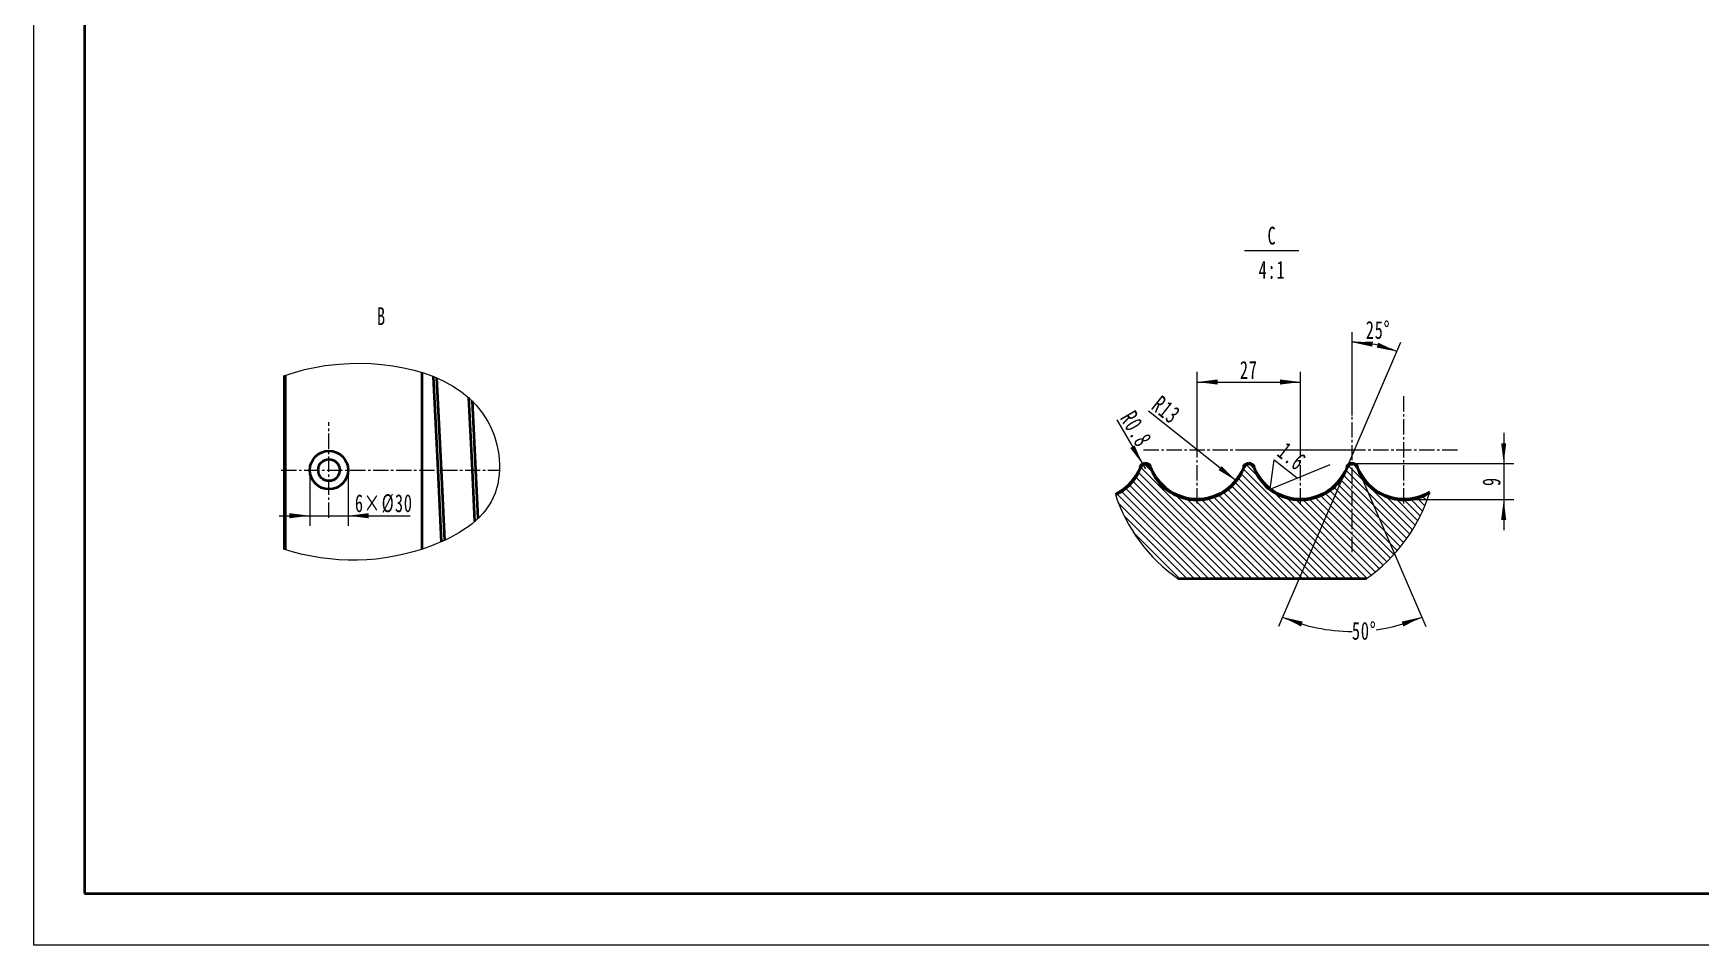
# Model space of a CAD drawing. Header units: millimetres. Extents: x -1188 to 1188, y -840 to 840.
# Drawn here: x -1188 to 118, y -840 to -126 of the extents above; entities that cross this region are included whole.
import ezdxf

# ---------------------------------------------------------------- set-up
doc = ezdxf.new("R2010")
doc.units = ezdxf.units.MM
doc.header["$PDSIZE"] = -5
doc.linetypes.add('点画线', pattern=[18, 12, -2, 2, -2])
doc.layers.get('0').update_dxf_attribs({"lineweight": 35})
for name, color, linetype, lineweight in [('中心线层', 1, '点画线', 18), ('剖面线层', 4, 'Continuous', 18), ('尺寸线层', 3, 'Continuous', 18), ('粗实线', 7, 'Continuous', 50), ('粗实线层', 7, 'Continuous', 35), ('细实线', 7, 'Continuous', 18), ('细实线层', 7, 'Continuous', 18)]:
    doc.layers.add(name, color=color, linetype=linetype, lineweight=lineweight)
doc.styles.add('标准', font='', dxfattribs={"width": 0.667})
doc.styles.get('标准').set_extended_font_data('宋体')
doc.dimstyles.new('标准', dxfattribs={"dimscale": 4, "dimtxt": 3.5, "dimasz": 4, "dimexe": 2, "dimexo": 0, "dimtad": 1, "dimdsep": 46, "dimtxsty": '标准', "dimblk": '_CAXARROW', "dimcen": 0, "dimdle": 6, "dimazin": 2, "dimtfac": 0.707107, "dimtdec": 3, "dimtmove": 2, "dimatfit": 3, "dimfxl": 1, "dimfrac": 2, "dimtolj": 1, "dimarcsym": 1})

# ---------------------------------------------------------------- blocks, each defined once
blk = doc.blocks.new('*X2')
at = {"layer": '粗实线层'}
for p, q in [((-287, 200), (-287, -200)), ((-287, -200), (287, -200))]:
    blk.add_line(p, q, dxfattribs=at)
at = {"layer": '细实线层'}
for p, q in [((-297, 210), (-297, -210)), ((-297, -210), (297, -210))]:
    blk.add_line(p, q, dxfattribs=at)
blk = doc.blocks.new('*X22')
at = {"layer": '尺寸线层', "linetype": 'Continuous'}
blk.add_hatch(color=0, dxfattribs=at).paths.add_polyline_path([(-245.6790095004127, -476.3221759783283), (-259.4580167935782, -467.9472755004187), (-256.9725333746108, -464.8132091044982)], flags=0)
at = {"layer": '尺寸线层', "color": 0, "linetype": 'Continuous'}
blk.add_line((-245.6790095004127, -476.3221759783283), (-314.2940639090938, -421.9067429657036), dxfattribs=at)
at = {"layer": '尺寸线层', "color": 0, "linetype": 'Continuous', "insert": (-300.5104991206322, -420.7130291793955), "char_height": 14, "width": 40.23165139664809, "attachment_point": 5, "rotation": 321.5836891996179, "line_spacing_factor": 1.150569886022795, "style": '标准'}
blk.add_mtext('\\T1.1;R13', dxfattribs=at)
blk = doc.blocks.new('_CAXARROW')
blk.add_hatch(color=0).paths.add_polyline_path([(0, 0), (-1, 0.125), (-1, -0.125)], flags=0)
blk = doc.blocks.new('*X23')
at = {"layer": '尺寸线层', "linetype": 'Continuous'}
for points in [[(-276.2361568606432, -398.9625969816944), (-260.2361568606432, -396.9625969816944), (-260.2361568606432, -400.9625969816944)], [(-195.2361568606442, -398.9625969816943), (-211.2361568606442, -396.9625969816943), (-211.2361568606442, -400.9625969816943)]]:
    blk.add_hatch(color=0, dxfattribs=at).paths.add_polyline_path(points, flags=0)
at = {"layer": '尺寸线层', "color": 0, "linetype": 'Continuous'}
for p, q in [((-276.2361568606432, -452.0887126433907), (-276.2361568606432, -390.9625969816944)), ((-195.2361568606442, -452.0887126433912), (-195.2361568606442, -390.9625969816943)), ((-276.2361568606432, -398.9625969816944), (-195.2361568606442, -398.9625969816943))]:
    blk.add_line(p, q, dxfattribs=at)
at = {"layer": '尺寸线层', "color": 0, "insert": (-235.7361563606437, -389.4625969816943), "char_height": 14, "width": 28, "attachment_point": 5, "line_spacing_factor": 1.150569886022795, "style": '标准'}
blk.add_mtext('\\T1.1;27', dxfattribs=at)
blk = doc.blocks.new('*X24')
at = {"layer": '尺寸线层', "linetype": 'Continuous'}
blk.add_hatch(color=0, dxfattribs=at).paths.add_polyline_path([(-318.848957459992, -463.4720923724403), (-325.1928310108073, -448.6479475953793), (-328.6466551543664, -450.6656440010279)], flags=0)
at = {"layer": '尺寸线层', "color": 0, "linetype": 'Continuous'}
blk.add_line((-339.2140639180401, -428.6117951671503), (-316.7361568599277, -467.0887126442508), dxfattribs=at)
at = {"layer": '尺寸线层', "color": 0, "linetype": 'Continuous', "insert": (-324.0720732380097, -435.6979816480347), "char_height": 14, "width": 55.02638212290499, "attachment_point": 5, "rotation": 300.29313039197206, "line_spacing_factor": 1.150569886022795, "style": '标准'}
blk.add_mtext('\\T1.1;R0.8', dxfattribs=at)
blk = doc.blocks.new('*X25')
at = {"layer": '尺寸线层', "linetype": 'Continuous'}
for points in [[(-36.05372984044766, -462.9001724968837), (-34.05372984044766, -446.9001724968837), (-38.05372984044766, -446.9001724968837)], [(-36.05372984044766, -491.0887126433925), (-34.05372984044766, -507.0887126433925), (-38.05372984044766, -507.0887126433925)]]:
    blk.add_hatch(color=0, dxfattribs=at).paths.add_polyline_path(points, flags=0)
at = {"layer": '尺寸线层', "color": 0, "linetype": 'Continuous'}
for p, q in [((-36.05372984044766, -438.9001724968837), (-36.05372984044766, -515.0887126433925)), ((-154.7361568606446, -462.9001724968837), (-28.05372984044766, -462.9001724968837)), ((-114.2361568606409, -491.0887126433924), (-28.05372984044766, -491.0887126433925))]:
    blk.add_line(p, q, dxfattribs=at)
at = {"layer": '尺寸线层', "color": 0, "insert": (-45.55372984044766, -476.9944430701381), "char_height": 14, "width": 28, "attachment_point": 5, "rotation": 90, "line_spacing_factor": 1.150569886022795, "style": '标准'}
blk.add_mtext('\\T1.1;9', dxfattribs=at)
blk = doc.blocks.new('*X26')
at = {"layer": '尺寸线层', "linetype": 'Continuous'}
for points in [[(-209.2166140833234, -583.2223481589165), (-193.5021993648856, -586.7958998872347), (-194.7562509572454, -590.5924646494166)], [(-100.2556996365328, -583.2223481589165), (-115.9701143549706, -586.7958998872346), (-114.7160627626107, -590.5924646494166)]]:
    blk.add_hatch(color=0, dxfattribs=at).paths.add_polyline_path(points, flags=0)
at = {"layer": '尺寸线层', "color": 0, "linetype": 'Continuous'}
for p, q in [((-160.2442123715222, -469.3097410932453), (-212.3762905129653, -590.5719362330854)), ((-149.228101348334, -469.3097410932454), (-97.09602320689089, -590.5719362330854))]:
    blk.add_line(p, q, dxfattribs=at)
for start, end in [(246.7365484460059, 269.9858262034334), (277.8020246921126, 293.2634515539941)]:
    blk.add_arc((-154.7361568599281, -456.4976889729402), 137.9393325526554, start, end, dxfattribs=at)
at = {"layer": '尺寸线层', "color": 0, "insert": (-145.3905461331183, -594.1200673320391), "char_height": 14, "width": 37.51893631284918, "attachment_point": 5, "line_spacing_factor": 1.150569886022795, "style": '标准'}
blk.add_mtext('\\T1.1;50%%D', dxfattribs=at)
blk = doc.blocks.new('*X27')
at = {"layer": '尺寸线层', "linetype": 'Continuous'}
for points in [[(-154.7361568599281, -367.788950369174), (-139.0028883015196, -371.219839812576), (-138.463988738871, -367.2604108671707)], [(-119.6997930512299, -375.0011030583397), (-135.5089859851798, -371.9390513473132), (-134.4402579208271, -368.088686346849)]]:
    blk.add_hatch(color=0, dxfattribs=at).paths.add_polyline_path(points, flags=0)
at = {"layer": '尺寸线层', "color": 0, "linetype": 'Continuous'}
for p, q in [((-154.7361568599281, -425.286161261034), (-154.7361568599281, -359.788950369174)), ((-158.663955192423, -465.6339725212897), (-116.540116621588, -367.6515149841708))]:
    blk.add_line(p, q, dxfattribs=at)
for radius, start, end in [(88.70873860376608, 78.36827422300313, 90), (88.70873860376621, 66.736548446006, 78.36827422300316)]:
    blk.add_arc((-154.7361568599281, -456.4976889729402), radius, start, end, dxfattribs=at)
at = {"layer": '尺寸线层', "color": 0, "insert": (-134.5113472949033, -358.2463323500633), "char_height": 14, "width": 37.72760670391062, "attachment_point": 5, "line_spacing_factor": 1.150569886022795, "style": '标准'}
blk.add_mtext('\\T1.1;25%%D', dxfattribs=at)
blk = doc.blocks.new('*X30')
at = {"layer": '尺寸线层', "linetype": 'Continuous'}
for points in [[(-971.3869678397286, -503.7672193849634), (-987.3869678397286, -501.7672193849634), (-987.3869678397286, -505.7672193849634)], [(-941.3869678397286, -503.7672193849634), (-925.3869678397286, -501.7672193849634), (-925.3869678397286, -505.7672193849634)]]:
    blk.add_hatch(color=0, dxfattribs=at).paths.add_polyline_path(points, flags=0)
at = {"layer": '尺寸线层', "color": 0, "linetype": 'Continuous'}
for p, q in [((-971.3869678397286, -467.9543549053249), (-971.3869678397286, -511.7672193849634)), ((-941.3869678397286, -467.9543549053249), (-941.3869678397286, -511.7672193849634)), ((-995.3869678397286, -503.7672193849634), (-892.6902349961533, -503.7672193849634))]:
    blk.add_line(p, q, dxfattribs=at)
at = {"layer": '尺寸线层', "color": 0, "insert": (-913.405988068779, -494.2281132397119), "char_height": 14, "width": 82.86301229050287, "attachment_point": 5, "line_spacing_factor": 1.150569886022795, "style": '标准'}
blk.add_mtext('\\T1.1;6×%%C30', dxfattribs=at)
blk = doc.blocks.new('*X46')
at = {"layer": '尺寸线层', "color": 0, "linetype": 'Continuous'}
for p, q in [((-2.842170943040401e-14, -5.684341886080801e-14), (3.10100763615884, 22.8848658500288)), ((-2.842170943040401e-14, -5.684341886080801e-14), (47.01263381408748, 19.2651393764969)), ((3.10100763615884, 22.8848658500288), (21.36937900640336, 8.756881534771253))]:
    blk.add_line(p, q, dxfattribs=at)
at = {"layer": '尺寸线层', "color": 0, "insert": (25.32798617843495, 19.32949786749469), "char_height": 14, "width": 47.18428495134424, "attachment_point": 6, "rotation": 322.28315268017485, "line_spacing_factor": 1.150569886022795, "style": '标准'}
blk.add_mtext('\\T1.1;1.6', dxfattribs=at)

msp = doc.modelspace()

# ---------------------------------------------------------------- hatches: boundary and pattern name
at = {"layer": '剖面线层'}
h = msp.add_hatch(dxfattribs=at)
h.set_pattern_fill('无图案', color=256, scale=4, angle=135, style=0, pattern_type=0)
h.set_pattern_definition([(135, (0, 0), (-2.82842712474619, -2.82842712474619), [])])
edge = h.paths.add_edge_path(flags=0)
edge.add_arc((-217.4002743768601, -446.7004756789518), 129.365915744964, 232.1052665768063, 235.1774836543451, ccw=False)
edge.add_arc((-217.4002743774849, -446.7004756797958), 129.3659157439138, 198.2445347117676, 232.10526657679492, ccw=False)
edge.add_arc((-357.2361568606004, -452.0887126434365), 38.99999999994745, 295.7988718349242, 333.7962337302124)
edge.add_line((-322.2442123715219, -469.3097410932453), (-320.6639551924228, -465.6339725212896))
edge.add_arc((-316.7361568599279, -467.0887126442506), 4.188540147366492, 90.00000000979969, 159.6768631727214, ccw=False)
edge.add_arc((-316.7361568604071, -467.0887126431022), 4.188540146333708, 20.323136826872485, 89.99999999999852, ccw=False)
edge.add_line((-312.808358527433, -465.6339725212897), (-311.2281013483339, -469.3097410932453))
edge.add_arc((-276.2361568606437, -452.0887126433918), 39.00000000000685, 206.2037663074851, 269.9999999999986)
edge.add_arc((-276.2361568606441, -452.0887126433893), 39.00000000000921, 269.9999999999991, 333.7962337302148)
edge.add_line((-241.2442123715222, -469.3097410932454), (-239.663955192423, -465.6339725212898))
edge.add_arc((-235.7361568599277, -467.0887126442499), 4.188540147366613, 90.00000000979901, 159.6768631727237, ccw=False)
edge.add_arc((-235.7361568604072, -467.0887126431016), 4.188540146333651, 20.323136826871973, 89.9999999999996, ccw=False)
edge.add_line((-231.8083585274331, -465.6339725212898), (-230.228101348334, -469.3097410932455))
edge.add_arc((-195.2361568606454, -452.0887126433931), 39.00000000000471, 206.2037663074753, 270.0000000000015)
edge.add_arc((-195.2361568606445, -452.0887126433905), 39.00000000000733, 270.0000000000003, 333.7962337302147)
edge.add_line((-160.2442123715222, -469.3097410932453), (-158.663955192423, -465.6339725212897))
edge.add_arc((-154.7361568599281, -467.0887126442503), 4.188540147366611, 90.00000000980049, 159.6768631727203, ccw=False)
edge.add_arc((-154.7361568604069, -467.0887126431012), 4.188540146333594, 20.323136826873224, 90.00000000000188, ccw=False)
edge.add_line((-150.8083585274331, -465.6339725212898), (-149.228101348334, -469.3097410932454))
edge.add_arc((-114.236156860642, -452.0887126433823), 39.00000000001113, 206.2037663074486, 270.0000000000016)
edge.add_arc((-114.2361568606409, -452.0887126433874), 39.00000000000608, 269.9999999999999, 301.3266053506009)
edge.add_arc((-217.4002743774855, -446.7004756797969), 129.3659157439116, 304.8225163456366, 342.5920939812425, ccw=False)
edge.add_line((-143.5276505426425, -552.9001724967679), (-291.2728982123297, -552.9001724967691))

# ---------------------------------------------------------------- linework, layer by layer
at = {"layer": '中心线层'}
for p, q in [((-276.2361568606445, -494.0887126433983), (-276.2361568606445, -410.0887126433862)), ((-195.2361568606443, -494.0887126433983), (-195.2361568606443, -410.0887126433862)), ((-114.2361568606409, -494.0887126433924), (-114.2361568606409, -410.0887126433652)), ((-956.3869678397286, -505.3761150374102), (-956.3869678397286, -430.5325947732397)), ((-154.7361568599281, -532.3302408503505), (-154.7361568599281, -425.286161261034)), ((-318.2361568606505, -452.0887126433922), (-72.23615686062726, -452.0887126433788)), ((-237.2361568606503, -452.0887126433922), (-153.2361568606383, -452.0887126433922)), ((-156.2361568606545, -452.0887126433788), (-72.23615686062726, -452.0887126433788)), ((-993.8087279718137, -467.9543549053249), (-822.8337051159967, -467.9543549053249))]:
    msp.add_line(p, q, dxfattribs=at)
at = {"layer": '粗实线'}
msp.add_line((-991.0133563674927, -393.9664747337304), (-991.0133563674925, -530.2584861956601), dxfattribs=at)
for centre, radius, start, end in [((-357.2361568606005, -452.0887126434363), 38.99999999994763, 295.7988718349243, 333.7962337302122), ((-316.7361568599277, -467.0887126442508), 4.188540147366666, 90.00000000980128, 159.6768631727197), ((-316.736156860407, -467.0887126431021), 4.18854014633359, 20.32313682687126, 90), ((-276.2361568606432, -452.0887126433907), 39.00000000000779, 206.2037663074862, 333.7962337302162), ((-235.7361568599279, -467.0887126442503), 4.188540147366666, 90.00000000979935, 159.6768631727225), ((-235.7361568604072, -467.0887126431016), 4.18854014633359, 20.32313682687286, 90), ((-195.2361568606442, -452.0887126433912), 39.00000000000656, 206.2037663074772, 333.7962337302154), ((-154.7361568599281, -467.0887126442503), 4.188540147366666, 90.0000000098005, 159.6768631727196), ((-154.7361568604069, -467.0887126431012), 4.18854014633359, 20.32313682687385, 90), ((-114.2361568606422, -452.0887126433826), 39.00000000001083, 206.2037663074484, 301.326605350599)]:
    msp.add_arc(centre, radius, start, end, dxfattribs=at)
at = {"layer": '粗实线层'}
for p, q in [((-883.3869678396466, -529.9677242701977), (-883.3869678396469, -391.4841977194285)), ((-874.8365460877892, -394.5269505719332), (-871.2286197826908, -467.9543549053249)), ((-872.1638713352833, -395.6288426838903), (-868.6100875615069, -467.9543549053249)), ((-847.0204586024655, -411.1357115847611), (-844.2286197826907, -467.9543549053253)), ((-844.2771016476692, -413.6761060984816), (-841.6100875615069, -467.9543549053249)), ((-871.2286197826477, -467.9543549062057), (-868.4618799734328, -524.2621908978812)), ((-868.6100875615581, -467.9543549042835), (-865.9002122329542, -523.1049025100559)), ((-844.2286197825784, -467.95435490761), (-842.2464161239787, -508.295552926589)), ((-841.6100875613946, -467.95435490761), (-839.7400535403732, -506.0127110290658)), ((-320.6639551924228, -465.6339725212896), (-322.2442123715219, -469.3097410932453)), ((-312.808358527433, -465.6339725212897), (-311.2281013483339, -469.3097410932453)), ((-239.663955192423, -465.6339725212898), (-241.2442123715222, -469.3097410932454)), ((-231.8083585274331, -465.6339725212898), (-230.228101348334, -469.3097410932455)), ((-158.663955192423, -465.6339725212897), (-160.2442123715222, -469.3097410932453)), ((-150.8083585274331, -465.6339725212898), (-149.228101348334, -469.3097410932454)), ((-291.2728982123297, -552.9001724967691), (-143.5276505426425, -552.9001724967679))]:
    msp.add_line(p, q, dxfattribs=at)
for radius in [15, 8.5]:
    msp.add_circle((-956.3869678397286, -467.9543549053249), radius, dxfattribs=at)
for p in [(-154.7361568606444, -462.9001724968836), (-114.2361568606409, -491.0887126433924)]:
    msp.add_point(p, dxfattribs=at)
at = {"layer": '细实线'}
msp.add_line((-239.1587860485923, -295.7791361381148), (-196.4475571040035, -295.7791361381148), dxfattribs=at)
for centre, radius, start, end in [((-217.4002743774868, -446.7004756797977), 129.3659157439115, 198.244534711768, 235.1774836543599), ((-217.4002743774866, -446.700475679797), 129.3659157439122, 304.8225163456414, 342.5920939812462)]:
    msp.add_arc(centre, radius, start, end, dxfattribs=at)
msp.add_open_spline([(-991.0133563674937, -393.966474733729), (-977.3570342762512, -389.0441869601398), (-923.6276428535276, -377.4919891208613), (-827.1740777289176, -397.8131064556012), (-816.9884171450091, -496.2844413341498), (-892.5264691547653, -541.8280457280842), (-954.4795280124918, -541.8269167939164), (-991.013356144634, -530.2584861956601)], degree=3, knots=[0, 0, 0, 0, 49.01918494204796, 189.7621677894566, 256.9062903978637, 326.1158945479721, 455.521557424586, 455.521557424586, 455.521557424586, 455.521557424586], dxfattribs=at)

# ---------------------------------------------------------------- block references
at = {"layer": '粗实线层', "xscale": 4, "yscale": 4, "zscale": 4}
msp.add_blockref('*X2', (0, 0), dxfattribs=at)

# ---------------------------------------------------------------- texts
at = {"layer": '尺寸线层', "char_height": 14, "line_spacing_factor": 1.150569886022795, "style": '标准'}
for s, insert, width, attachment_point in [('\\T1.1; C\\P4:1', (-228.0430012737133, -277.1944143962929), 44.63083473929385, 1), ('\\T1.1;B', (-915.2734579057766, -347.3185139107923), 9.311916201117242, 5)]:
    msp.add_mtext(s, dxfattribs=dict(at, insert=insert, width=width, attachment_point=attachment_point))

# ---------------------------------------------------------------- dimensions: what is measured, and where the dimension line sits
at = {"layer": '尺寸线层'}
dim = msp.add_angular_dim_2l(base=(-136.8506743716972, -369.6106944292542), line1=((-158.663955192423, -465.6339725212897), (-160.2442123715222, -469.3097410932453)), line2=((-154.7361568599281, -532.3302408503505), (-154.7361568599281, -425.286161261034)), text='25%%D', dimstyle='标准', override={"dimtad": 1, "dimtih": 1, "dimtoh": 1, "dimsah": 1, "dimtfill": 1, "dimtzin": 8}, dxfattribs=at)
dim.commit()
dim.dimension.update_dxf_attribs({"geometry": '*X27', "text_midpoint": (-134.5113472949033, -358.2463323500633)})
for base, p1, p2, angle, text, picture, middle in [((-195.2361568606443, -398.9625969816943), (-276.2361568606432, -452.0887126433907), (-195.2361568606442, -452.0887126433912), 4.020849375084788e-14, '27', '*X23', (-235.7361568606437, -398.9625969816943)), ((-36.05372984044767, -491.0887126433924), (-154.7361568606446, -462.9001724968837), (-114.2361568606409, -491.0887126433924), 270, '9', '*X25', (-36.05372984044766, -476.9944425701381))]:
    dim = msp.add_linear_dim(base=base, p1=p1, p2=p2, angle=angle, text=text, dimstyle='标准', override={"dimsah": 1, "dimtfac": 1, "dimtfill": 1, "dimtzin": 8}, dxfattribs=at)
    dim.commit()
    dim.dimension.update_dxf_attribs({"geometry": picture, "text_midpoint": middle})
for center, mpoint, text, picture, middle in [((-276.2361568606432, -452.0887126433907), (-245.6790095004127, -476.3221759783283), 'R13', '*X22', (-306.41352224068, -428.1564368697066)), ((-316.7361568599277, -467.0887126442508), (-318.848957459992, -463.4720923724403), 'R0.8', '*X24', (-332.2749055789627, -440.4900106114504))]:
    dim = msp.add_radius_dim(center=center, mpoint=mpoint, text=text, dimstyle='标准', override={"dimsah": 1, "dimtfac": 1, "dimtfill": 1, "dimtzin": 8}, dxfattribs=at)
    dim.commit()
    dim.dimension.update_dxf_attribs({"geometry": picture, "text_midpoint": middle, "dimtype": 164})
dim = msp.add_linear_dim(base=(-941.3869678397286, -503.7672193849634), p1=(-971.3869678397286, -467.9543549053249), p2=(-941.3869678397286, -467.9543549053249), dimstyle='标准', override={"dimpost": '6×%%C<>', "dimsah": 1, "dimtfac": 1, "dimtfill": 1, "dimtzin": 8}, dxfattribs=at)
dim.commit()
dim.dimension.update_dxf_attribs({"geometry": '*X30', "text_midpoint": (-913.405988068779, -503.7672193849634), "dimtype": 160})
dim = msp.add_angular_dim_2l(base=(-154.7361568599281, -594.4370215255956), line1=((-158.663955192423, -465.6339725212897), (-160.2442123715222, -469.3097410932453)), line2=((-150.8083585274331, -465.6339725212898), (-149.228101348334, -469.3097410932454)), text='50%%D', dimstyle='标准', override={"dimtad": 1, "dimtih": 1, "dimtoh": 1, "dimsah": 1, "dimtfill": 1, "dimtzin": 8}, dxfattribs=at)
dim.commit()
dim.dimension.update_dxf_attribs({"geometry": '*X26', "text_midpoint": (-145.3905461331183, -594.1200673320391), "dimtype": 162})

# ---------------------------------------------------------------- next in the draw order: wipeouts: each hides what was drawn before it
msp.add_wipeout([(-219.0947838371463, -482.9394163435767), (-197.72540483074292, -474.18253480880537), (-197.72540483074292, -474.18253480880537), (-207.9761500196635, -466.255042843941), (-207.9761500196635, -466.255042843941), (-215.99377620098744, -460.0545504935478), (-215.99377620098744, -460.0545504935478), (-216.83397226123614, -466.255042843941), (-216.83397226123614, -466.255042843941)]).dxf.layer = '尺寸线层'

# ---------------------------------------------------------------- next in the draw order: block references
msp.add_blockref('*X46', (-219.0947838371463, -482.9394163435767), dxfattribs=at)

doc.saveas('drawing.dxf')
